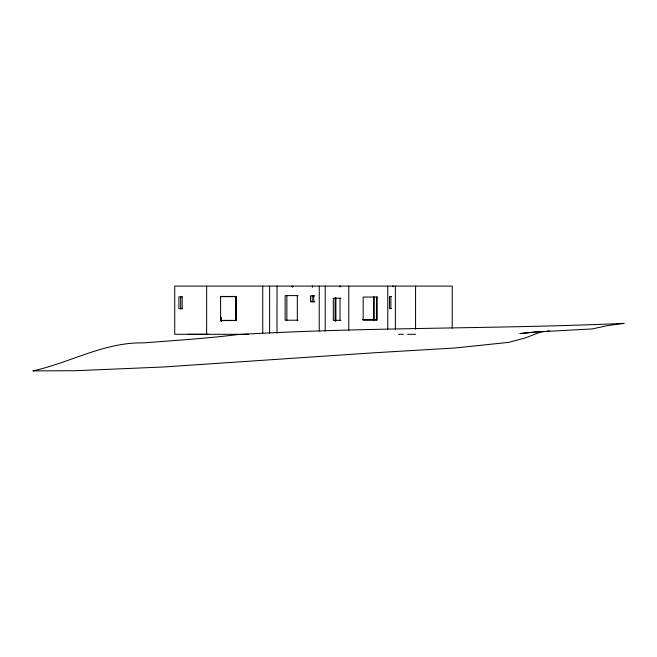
<?xml version="1.0" encoding="UTF-8"?>
<svg xmlns="http://www.w3.org/2000/svg" width="657" height="657" viewBox="0 0 657 657"><rect width="100%" height="100%" fill="white"/><g stroke="black" fill="none" stroke-linecap="round" stroke-linejoin="round"><path stroke-width="0.99" d="M221.187 317.356L221.598 321.199M221.13 317.668L220.719 317.758L221.294 317.701L221.064 317.356L221.319 321.232M221.253 317.701L220.834 317.397M220.571 317.766L220.851 321.248M340.597 286.091L340.244 286.994L339.883 286.091M393.009 286.091L392.804 286.608L392.607 286.091M312.247 286.091L312.51 287.224L312.781 286.091M545.433 331.383L540.53 332.097L525.124 338.01L508.625 342.379L455.005 347.98L374.005 352.793L162.788 367.025L75.769 370.704L32.85 370.909C70.11 362.738 104.586 341.944 143.678 342.897C175.017 340.408 206.413 338.511 237.612 334.585C366.351 327.022 495.345 329.108 624.15 323.375L607.971 325.511L592.359 328.919L537.081 331.916L519.859 333.567L540.046 331.465M547.396 331.103L549.359 330.816M298.023 295.593L285.146 295.593L285.146 320.214L298.023 320.214M314.67 295.831L310.506 295.831L310.506 301.826L314.67 301.826M391.301 296.545L389.527 296.545L389.527 308.626L391.301 308.626M220.637 296.66L236.134 296.66M182.309 296.865L178.901 296.865L178.901 308.724L182.309 308.724M340.835 298.237L333.313 298.237L333.313 320.345L340.835 320.345M362.59 319.77L376.699 319.77M220.637 320.55L236.134 320.55M248.469 334.306L174.737 334.306L174.737 286.091L452.23 286.091L452.23 328.147M398.405 334.306L403.455 334.306M407.496 334.306L415.577 334.306M415.577 286.091L415.577 329.173M395.374 286.091L395.374 329.173M390.907 296.545L390.907 308.626M387.778 286.091L387.778 329.173M376.453 297.054L376.453 320.049M374.038 296.841L374.038 320.131M373.734 296.841L373.734 320.131M348.777 286.091L348.777 330.2M340.022 298.237L340.022 320.345M335.858 297.851L335.858 321.142M335.555 297.851L335.555 321.142M335.078 298.237L335.078 320.345M325.223 286.091L325.223 331.227M319.245 286.091L319.245 331.227M313.767 295.831L313.767 301.826M312.223 295.831L312.223 301.826M297.317 295.593L297.317 320.214M286.871 295.593L286.871 320.214M277.024 286.091L276.999 333.28M269.616 286.091L269.616 333.28M262.751 286.091L262.751 333.28M235.633 296.455L235.633 320.386M208.425 334.306L188.124 334.306M206.651 286.091L206.651 334.306M182.178 296.865L182.178 308.724M180.675 296.865L180.675 308.724M292.874 286.091A1.068 0.419 -90 0 1 292.455 287.15A1.068 0.419 -90 0 1 292.037 286.091M236.389 296.455L220.596 296.455L220.596 320.386L236.389 320.386L236.389 296.455M377.217 297.054L363.165 297.054L363.165 320.049L377.217 320.049L377.217 297.054"/></g></svg>
